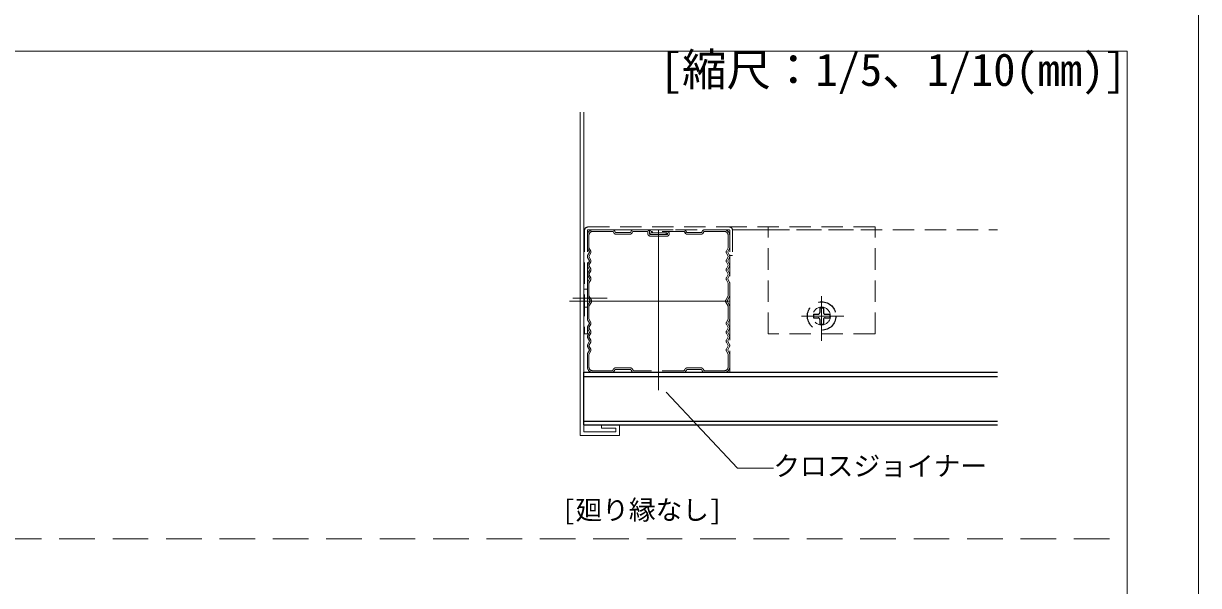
# Model space of a CAD drawing. Units: millimetres on the paper, with parts at other scales. Extents: x -195 to 195, y -140 to 138.
# Drawn here: x 129 to 195, y -90.7 to -59.2 of the extents above; entities that cross this region are included whole.
import ezdxf
from ezdxf.enums import TextEntityAlignment as Align

# ---------------------------------------------------------------- set-up
doc = ezdxf.new("R2010")
doc.units = ezdxf.units.MM
for name, pattern in [('CHAIN1', [8, 5, -1, 1, -1]), ('CHAIN2', [12, 9, -1, 1, -1]), ('DASHED1', [1.8, 1.2, -0.6]), ('DASHED2', [3, 2, -1])]:
    doc.linetypes.add(name, pattern=pattern)
for name, color, linetype, lineweight in [('3-0_中心線', 4, 'CHAIN1', 9), ('3-3_クロスジョイナー', 2, 'Continuous', 25), ('3-4_野縁', 4, 'DASHED1', 9), ('3-6_文字・矢印', 7, 'Continuous', 18), ('3-A_クリップ', 7, 'DASHED1', 18), ('3-B_補強金具・金具・その他', 3, 'Continuous', 18), ('3-C_ビス・アンカーボルト・強調図形', 2, 'Continuous', 25), ('F-3_クロスジョイナー', 3, 'Continuous', 18)]:
    doc.layers.add(name, color=color, linetype=linetype, lineweight=lineweight)
doc.styles.add('ＭＳ ゴシック', font='')
doc.styles.get('ＭＳ ゴシック').set_extended_font_data('MS Gothic')

msp = doc.modelspace()

# ---------------------------------------------------------------- linework, layer by layer
at = {"layer": '3-0_中心線', "linetype": 'CHAIN2'}
for p, q in [((164.667, -79.774), (164.667, -70.374)), ((159.667, -74.774), (169.667, -74.774))]:
    msp.add_line(p, q, dxfattribs=at)
at = {"layer": '3-0_中心線'}
for p, q in [((173.827, -74.501), (173.827, -76.998)), ((161.783, -74.614), (159.849, -74.614)), ((173.827, -76.607), (173.827, -74.606)), ((172.698, -75.614), (175.069, -75.614)), ((172.857, -75.614), (174.796, -75.614))]:
    msp.add_line(p, q, dxfattribs=at)
at = {"layer": '3-3_クロスジョイナー'}
for p, q in [((160.467, -81.714), (160.467, -78.774)), ((160.467, -78.774), (183.7, -78.774)), ((160.467, -79.014), (183.7, -79.014)), ((160.467, -81.514), (183.7, -81.514)), ((160.467, -81.714), (183.7, -81.714))]:
    msp.add_line(p, q, dxfattribs=at)
at = {"layer": '3-4_野縁'}
for p, q in [((160.667, -71.074), (160.667, -71.774)), ((160.667, -71.074), (160.667, -71.774)), ((160.757, -71.074), (160.757, -71.774)), ((162.077, -70.774), (160.967, -70.774)), ((162.077, -70.864), (160.967, -70.864)), ((162.127, -70.894), (162.151, -70.942)), ((162.207, -70.853), (162.231, -70.901)), ((163.048, -70.934), (162.285, -70.934)), ((163.048, -71.024), (162.285, -71.024)), ((163.126, -70.853), (163.102, -70.901)), ((163.206, -70.894), (163.182, -70.942)), ((163.25, -70.864), (164.01, -70.864)), ((164.01, -70.774), (163.256, -70.774)), ((164.066, -70.92), (164.066, -70.988)), ((164.156, -70.988), (164.156, -70.92)), ((164.212, -71.044), (165.131, -71.044)), ((165.132, -71.134), (164.212, -71.134)), ((164.291, -70.774), (166.077, -70.774)), ((166.077, -70.864), (164.291, -70.864)), ((165.131, -70.954), (164.291, -70.954)), ((164.326, -70.864), (164.326, -70.954)), ((165.096, -70.954), (165.096, -71.044)), ((166.204, -70.911), (166.121, -70.934)), ((166.127, -70.894), (166.151, -70.942)), ((166.207, -70.853), (166.231, -70.901)), ((166.285, -70.934), (167.048, -70.934)), ((166.285, -71.024), (167.048, -71.024)), ((167.126, -70.853), (167.102, -70.901)), ((167.206, -70.894), (167.182, -70.942)), ((167.256, -70.774), (168.373, -70.774)), ((167.256, -70.864), (168.373, -70.864)), ((168.367, -70.774), (167.809, -70.774)), ((168.577, -71.074), (168.577, -71.774)), ((168.667, -78.774), (168.667, -70.814)), ((168.667, -71.074), (168.667, -71.774)), ((168.667, -71.074), (168.667, -71.774)), ((168.823, -70.774), (183.7, -70.774)), ((160.778, -72.014), (160.679, -71.822)), ((160.778, -72.014), (160.679, -71.822)), ((160.858, -71.973), (160.758, -71.781)), ((168.475, -71.973), (168.575, -71.781)), ((168.555, -72.014), (168.655, -71.822)), ((168.555, -72.014), (168.655, -71.822)), ((160.778, -72.033), (160.679, -72.225)), ((160.778, -72.033), (160.679, -72.225)), ((160.778, -72.514), (160.679, -72.322)), ((160.778, -72.514), (160.679, -72.322)), ((160.778, -72.533), (160.679, -72.725)), ((160.778, -72.533), (160.679, -72.725)), ((160.858, -72.074), (160.758, -72.266)), ((160.858, -72.473), (160.758, -72.281)), ((160.858, -72.574), (160.758, -72.766)), ((168.475, -72.074), (168.575, -72.266)), ((168.475, -72.473), (168.575, -72.281)), ((168.475, -72.574), (168.575, -72.766)), ((168.555, -72.033), (168.655, -72.225)), ((168.555, -72.033), (168.655, -72.225)), ((168.555, -72.514), (168.655, -72.322)), ((168.555, -72.514), (168.655, -72.322)), ((168.555, -72.533), (168.655, -72.725)), ((168.555, -72.533), (168.655, -72.725)), ((160.778, -73.014), (160.679, -72.822)), ((160.778, -73.014), (160.679, -72.822)), ((160.778, -73.033), (160.679, -73.225)), ((160.778, -73.033), (160.679, -73.225)), ((160.858, -72.973), (160.758, -72.781)), ((160.858, -73.074), (160.758, -73.266)), ((168.475, -72.973), (168.575, -72.781)), ((168.475, -73.074), (168.575, -73.266)), ((168.555, -73.014), (168.655, -72.822)), ((168.555, -73.014), (168.655, -72.822)), ((168.555, -73.033), (168.655, -73.225)), ((168.555, -73.033), (168.655, -73.225)), ((160.667, -74.474), (160.667, -73.774)), ((160.778, -73.514), (160.679, -73.322)), ((160.778, -73.514), (160.679, -73.322)), ((160.778, -73.533), (160.679, -73.725)), ((160.778, -73.533), (160.679, -73.725)), ((160.757, -74.474), (160.757, -73.774)), ((160.858, -73.473), (160.758, -73.281)), ((160.858, -73.574), (160.758, -73.766)), ((168.475, -73.473), (168.575, -73.281)), ((168.475, -73.574), (168.575, -73.766)), ((168.475, -73.574), (168.575, -73.766)), ((168.555, -73.514), (168.655, -73.322)), ((168.555, -73.514), (168.655, -73.322)), ((168.555, -73.533), (168.655, -73.725)), ((168.555, -73.533), (168.655, -73.725)), ((168.577, -74.474), (168.577, -73.774)), ((168.667, -74.474), (168.667, -73.774)), ((160.681, -74.527), (160.818, -74.764)), ((160.759, -74.482), (160.896, -74.719)), ((168.575, -74.482), (168.437, -74.719)), ((168.652, -74.527), (168.515, -74.764)), ((160.667, -75.774), (160.667, -75.074)), ((160.681, -75.021), (160.818, -74.784)), ((160.757, -75.774), (160.757, -75.074)), ((160.759, -75.066), (160.896, -74.829)), ((160.801, -74.774), (160.907, -74.774)), ((168.575, -75.066), (168.437, -74.829)), ((168.652, -75.021), (168.515, -74.784)), ((168.577, -75.074), (168.577, -75.774)), ((168.667, -75.074), (168.667, -75.724)), ((168.667, -75.124), (168.667, -75.774)), ((160.678, -75.82), (160.778, -76.013)), ((160.758, -75.778), (160.858, -75.971)), ((168.576, -75.778), (168.475, -75.971)), ((168.576, -75.778), (168.475, -75.971)), ((168.655, -75.82), (168.555, -76.013)), ((160.778, -76.031), (160.679, -76.223)), ((160.778, -76.513), (160.679, -76.321)), ((160.778, -76.531), (160.679, -76.723)), ((160.858, -76.073), (160.758, -76.265)), ((160.858, -76.471), (160.758, -76.28)), ((168.475, -76.073), (168.575, -76.265)), ((168.475, -76.471), (168.575, -76.28)), ((168.555, -76.031), (168.655, -76.223)), ((168.555, -76.513), (168.655, -76.321)), ((168.555, -76.531), (168.655, -76.723)), ((160.778, -77.013), (160.679, -76.821)), ((160.778, -77.031), (160.679, -77.223)), ((160.858, -76.573), (160.758, -76.765)), ((160.858, -76.971), (160.758, -76.78)), ((160.858, -77.073), (160.758, -77.265)), ((168.475, -76.573), (168.575, -76.765)), ((168.475, -76.971), (168.575, -76.78)), ((168.475, -77.073), (168.575, -77.265)), ((168.555, -77.013), (168.655, -76.821)), ((168.555, -77.031), (168.655, -77.223)), ((160.667, -78.474), (160.667, -77.774)), ((160.667, -78.474), (160.667, -77.874)), ((160.778, -77.513), (160.679, -77.321)), ((160.778, -77.531), (160.679, -77.723)), ((160.757, -78.474), (160.757, -77.772)), ((160.858, -77.471), (160.758, -77.28)), ((160.858, -77.573), (160.758, -77.765)), ((168.475, -77.471), (168.575, -77.28)), ((168.475, -77.573), (168.575, -77.765)), ((168.555, -77.513), (168.655, -77.321)), ((168.555, -77.531), (168.655, -77.723)), ((168.577, -78.474), (168.577, -77.774)), ((168.667, -78.474), (168.667, -77.774)), ((168.667, -78.474), (168.667, -77.874)), ((163.078, -78.524), (162.256, -78.524)), ((166.285, -78.524), (167.048, -78.524)), ((160.667, -78.774), (160.668, -78.774)), ((160.963, -78.774), (161.529, -78.774)), ((162.055, -78.684), (160.967, -78.684)), ((162.055, -78.774), (160.967, -78.774)), ((162.198, -78.658), (162.196, -78.665)), ((163.078, -78.614), (162.256, -78.614)), ((163.136, -78.658), (163.138, -78.665)), ((166.077, -78.684), (163.279, -78.684)), ((166.077, -78.774), (163.279, -78.774)), ((166.151, -78.605), (166.127, -78.653)), ((166.231, -78.646), (166.207, -78.694)), ((166.285, -78.614), (167.048, -78.614)), ((167.126, -78.694), (167.102, -78.646)), ((167.206, -78.653), (167.182, -78.605)), ((167.256, -78.684), (168.376, -78.684)), ((167.256, -78.774), (168.376, -78.774)), ((168.667, -78.774), (183.7, -78.774))]:
    msp.add_line(p, q, dxfattribs=at)
for centre, radius, start, end in [((160.967, -71.074), 0.3, 90, 180), ((160.967, -71.074), 0.21, 90, 180), ((162.077, -70.92), 0.146, 27, 90), ((162.077, -70.92), 0.056, 27, 90), ((162.285, -70.874), 0.15, 207, 270), ((162.285, -70.874), 0.06, 207, 270), ((163.048, -70.874), 0.06, 270, 333), ((163.048, -70.874), 0.15, 270, 333), ((163.256, -70.92), 0.146, 90, 153), ((163.256, -70.92), 0.056, 90, 153), ((164.01, -70.92), 0.146, 0, 90), ((164.01, -70.92), 0.056, 0, 90), ((164.212, -70.988), 0.146, 180, 270), ((164.291, -70.909), 0.135, 90, 180), ((164.291, -70.909), 0.135, 180, 270), ((164.212, -70.988), 0.056, 180, 270), ((164.291, -70.909), 0.045, 90, 180), ((164.291, -70.909), 0.045, 180, 270), ((165.131, -70.999), 0.135, 0, 90), ((165.131, -70.999), 0.045, 0, 90), ((165.131, -70.999), 0.135, 270, 0), ((165.131, -70.999), 0.045, 270, 0), ((166.077, -70.92), 0.146, 27, 90), ((166.077, -70.92), 0.056, 27, 90), ((166.285, -70.874), 0.15, 207, 270), ((166.285, -70.874), 0.06, 207, 270), ((167.048, -70.874), 0.06, 270, 333), ((167.048, -70.874), 0.15, 270, 333), ((167.256, -70.92), 0.146, 90, 153), ((167.256, -70.92), 0.056, 90, 153), ((168.367, -71.074), 0.3, 0, 90), ((168.367, -71.074), 0.21, 0, 90), ((160.773, -71.774), 0.106, 180, 207.47846), ((160.773, -71.774), 0.106, 180, 207.47846), ((160.773, -71.774), 0.016, 180, 207.47846), ((168.561, -71.774), 0.016, 332.52154, 0), ((168.561, -71.774), 0.106, 332.52154, 0), ((168.561, -71.774), 0.106, 332.52154, 0), ((160.773, -72.274), 0.106, 152.52154, 207.47846), ((160.773, -72.274), 0.106, 152.52154, 207.47846), ((160.773, -72.274), 0.016, 152.52154, 207.47846), ((160.761, -72.024), 0.02, 332.52154, 27.47846), ((160.761, -72.024), 0.02, 332.52154, 27.47846), ((160.761, -72.524), 0.02, 332.52154, 27.47846), ((160.761, -72.524), 0.02, 332.52154, 27.47846), ((160.761, -72.024), 0.11, 332.52154, 27.47846), ((160.761, -72.524), 0.11, 332.52154, 27.47846), ((168.573, -72.024), 0.11, 152.52154, 207.47846), ((168.573, -72.524), 0.11, 152.52154, 207.47846), ((168.573, -72.024), 0.02, 152.52154, 207.47846), ((168.573, -72.024), 0.02, 152.52154, 207.47846), ((168.573, -72.524), 0.02, 152.52154, 207.47846), ((168.573, -72.524), 0.02, 152.52154, 207.47846), ((168.561, -72.274), 0.016, 332.52154, 27.47846), ((168.561, -72.274), 0.106, 332.52154, 27.47846), ((168.561, -72.274), 0.106, 332.52154, 27.47846), ((160.773, -72.774), 0.106, 152.52154, 207.47846), ((160.773, -72.774), 0.106, 152.52154, 207.47846), ((160.773, -73.274), 0.106, 152.52154, 207.47846), ((160.773, -73.274), 0.106, 152.52154, 207.47846), ((160.773, -72.774), 0.016, 152.52154, 207.47846), ((160.773, -73.274), 0.016, 152.52154, 207.47846), ((160.761, -73.024), 0.02, 332.52154, 27.47846), ((160.761, -73.024), 0.02, 332.52154, 27.47846), ((160.761, -73.024), 0.11, 332.52154, 27.47846), ((168.573, -73.024), 0.11, 152.52154, 207.47846), ((168.573, -73.024), 0.02, 152.52154, 207.47846), ((168.573, -73.024), 0.02, 152.52154, 207.47846), ((168.561, -72.774), 0.016, 332.52154, 27.47846), ((168.561, -73.274), 0.016, 332.52154, 27.47846), ((168.561, -72.774), 0.106, 332.52154, 27.47846), ((168.561, -72.774), 0.106, 332.52154, 27.47846), ((168.561, -73.274), 0.106, 332.52154, 27.47846), ((168.561, -73.274), 0.106, 332.52154, 27.47846), ((160.773, -73.774), 0.106, 152.52154, 180), ((160.773, -73.774), 0.106, 152.52154, 180), ((160.773, -73.774), 0.016, 152.52154, 180), ((160.761, -73.524), 0.02, 332.52154, 27.47846), ((160.761, -73.524), 0.02, 332.52154, 27.47846), ((160.761, -73.524), 0.11, 332.52154, 27.47846), ((168.573, -73.524), 0.11, 152.52154, 207.47846), ((168.573, -73.524), 0.02, 152.52154, 207.47846), ((168.573, -73.524), 0.02, 152.52154, 207.47846), ((168.561, -73.774), 0.016, 0, 27.47846), ((168.561, -73.774), 0.106, 0, 27.47846), ((168.561, -73.774), 0.106, 0, 27.47846), ((160.773, -74.474), 0.106, 180, 210.05202), ((160.773, -74.474), 0.016, 180, 210.05202), ((168.561, -74.474), 0.016, 329.94794, 360), ((168.561, -74.474), 0.106, 329.94794, 360), ((160.773, -75.074), 0.106, 149.94795, 180), ((160.773, -75.074), 0.02, 149.94795, 180), ((160.773, -75.074), 0.016, 149.94795, 180), ((160.801, -74.774), 0.02, 329.94795, 30.05205), ((160.801, -74.774), 0.11, 329.94795, 30.05205), ((168.533, -74.774), 0.11, 149.94795, 210.05206), ((168.533, -74.774), 0.02, 149.94795, 210.05206), ((168.561, -75.074), 0.016, 0, 30.05205), ((168.561, -75.074), 0.106, 0, 30.05205), ((160.767, -75.774), 0.1, 180, 207.47849), ((160.767, -75.774), 0.01, 180, 207.47849), ((168.567, -75.774), 0.01, 332.52151, 0), ((168.567, -75.774), 0.01, 332.52151, 0), ((168.567, -75.774), 0.01, 332.52151, 0), ((168.567, -75.774), 0.01, 332.52151, 0), ((168.567, -75.774), 0.1, 332.52151, 0), ((168.567, -75.774), 0.1, 332.52151, 0), ((168.567, -75.774), 0.1, 332.52151, 0), ((168.567, -75.774), 0.1, 332.52151, 0), ((160.773, -76.272), 0.106, 152.52154, 207.47846), ((160.773, -76.272), 0.016, 152.52154, 207.47846), ((160.761, -76.022), 0.02, 332.52154, 27.47846), ((160.761, -76.522), 0.02, 332.52154, 27.47846), ((160.761, -76.022), 0.11, 332.52154, 27.47846), ((160.761, -76.522), 0.11, 332.52154, 27.47846), ((168.573, -76.022), 0.11, 152.52154, 207.47846), ((168.573, -76.522), 0.11, 152.52154, 207.47846), ((168.573, -76.022), 0.02, 152.52154, 207.47846), ((168.573, -76.522), 0.02, 152.52154, 207.47846), ((168.561, -76.272), 0.016, 332.52154, 27.47846), ((168.561, -76.272), 0.106, 332.52154, 27.47846), ((160.773, -76.772), 0.106, 152.52154, 207.47846), ((160.773, -77.272), 0.106, 152.52154, 207.47846), ((160.773, -76.772), 0.016, 152.52154, 207.47846), ((160.761, -77.022), 0.02, 332.52154, 27.47846), ((160.761, -77.022), 0.11, 332.52154, 27.47846), ((168.573, -77.022), 0.11, 152.52154, 207.47846), ((168.573, -77.022), 0.02, 152.52154, 207.47846), ((168.561, -76.772), 0.016, 332.52154, 27.47846), ((168.561, -76.772), 0.106, 332.52154, 27.47846), ((168.561, -77.272), 0.106, 332.52154, 27.47846), ((160.773, -77.772), 0.106, 152.52154, 180.79296), ((160.773, -77.272), 0.016, 152.52154, 207.47846), ((160.773, -77.772), 0.016, 152.52154, 180.79296), ((160.761, -77.522), 0.02, 332.52154, 27.47846), ((160.761, -77.522), 0.11, 332.52154, 27.47846), ((168.573, -77.522), 0.11, 152.52154, 207.47846), ((168.573, -77.522), 0.02, 152.52154, 207.47846), ((168.561, -77.272), 0.016, 332.52154, 27.47846), ((168.561, -77.772), 0.016, 0, 27.47846), ((168.561, -77.772), 0.106, 0, 27.47846), ((160.967, -78.474), 0.3, 180, 270), ((160.967, -78.474), 0.21, 180, 270), ((162.256, -78.674), 0.15, 90, 165), ((163.078, -78.674), 0.15, 15, 90), ((166.285, -78.674), 0.15, 90, 153), ((167.048, -78.674), 0.15, 27, 90), ((168.367, -78.474), 0.3, 270, 0), ((168.367, -78.474), 0.21, 270, 0), ((162.055, -78.628), 0.056, 270, 345), ((162.055, -78.628), 0.146, 270, 345), ((162.256, -78.674), 0.06, 90, 165), ((163.078, -78.674), 0.06, 15, 90), ((163.279, -78.628), 0.146, 195, 270), ((163.279, -78.628), 0.056, 195, 270), ((166.077, -78.628), 0.056, 270, 333), ((166.077, -78.628), 0.146, 270, 333), ((166.285, -78.674), 0.06, 90, 153), ((167.048, -78.674), 0.06, 27, 90), ((167.256, -78.628), 0.146, 207, 270), ((167.256, -78.628), 0.056, 207, 270)]:
    msp.add_arc(centre, radius, start, end, dxfattribs=at)
at = {"layer": '3-6_文字・矢印'}
for p, q in [((165.093, -79.893), (169.106, -84.162)), ((169.106, -84.162), (171.115, -84.162))]:
    msp.add_line(p, q, dxfattribs=at)
at = {"layer": '3-A_クリップ'}
for p, q in [((160.707, -70.614), (168.627, -70.614)), ((176.827, -70.614), (168.627, -70.614)), ((170.827, -76.614), (170.827, -70.614)), ((176.827, -76.614), (176.827, -70.614)), ((160.507, -70.814), (160.507, -76.614)), ((168.627, -70.774), (160.707, -70.774)), ((168.667, -70.814), (168.667, -72.214)), ((170.827, -70.774), (168.823, -70.774)), ((168.827, -70.814), (168.827, -72.214)), ((170.827, -70.774), (176.827, -70.774)), ((168.827, -72.214), (168.667, -72.214)), ((160.667, -74.114), (160.507, -74.114)), ((160.667, -75.114), (160.507, -75.114)), ((176.827, -76.614), (170.827, -76.614))]:
    msp.add_line(p, q, dxfattribs=at)
msp.add_lwpolyline([(160.667, -70.814), (160.667, -76.614), (160.507, -76.614)], dxfattribs=at)
msp.add_circle((173.827, -75.614), 0.5, dxfattribs=at)
for centre, radius, start, end in [((160.707, -70.814), 0.2, 90, 180), ((168.627, -70.814), 0.2, 0, 90), ((160.707, -70.814), 0.04, 90, 180), ((168.627, -70.814), 0.04, 0, 90)]:
    msp.add_arc(centre, radius, start, end, dxfattribs=at)
at = {"layer": '3-B_補強金具・金具・その他'}
for p, q in [((160.267, -64.165), (160.267, -82.314)), ((160.467, -82.114), (160.467, -64.165)), ((161.467, -81.714), (162.467, -81.714)), ((162.467, -81.714), (162.467, -82.314)), ((162.467, -82.314), (160.267, -82.314)), ((160.467, -82.114), (162.267, -82.114))]:
    msp.add_line(p, q, dxfattribs=at)
msp.add_lwpolyline([(161.467, -81.714), (161.467, -81.914), (162.267, -81.914), (162.267, -82.114)], dxfattribs=at)
at = {"layer": '3-C_ビス・アンカーボルト・強調図形', "linetype": 'DASHED1'}
for p, q in [((173.727, -75.154), (173.727, -75.414)), ((173.727, -75.154), (173.927, -75.154)), ((173.927, -75.154), (173.927, -75.414)), ((173.367, -75.514), (173.367, -75.714)), ((173.367, -75.514), (173.627, -75.514)), ((173.367, -75.714), (173.627, -75.714)), ((173.727, -75.814), (173.727, -76.074)), ((173.927, -75.814), (173.927, -76.074)), ((174.027, -75.514), (174.287, -75.514)), ((174.027, -75.714), (174.287, -75.714)), ((174.287, -75.514), (174.287, -75.714)), ((173.727, -76.074), (173.927, -76.074))]:
    msp.add_line(p, q, dxfattribs=at)
msp.add_circle((173.827, -75.614), 0.8, dxfattribs=at)
for centre, start, end in [((173.627, -75.414), 270, 0), ((173.627, -75.814), 0, 90), ((174.027, -75.414), 180, 270), ((174.027, -75.814), 90, 180)]:
    msp.add_arc(centre, 0.1, start, end, dxfattribs=at)
at = {"layer": 'F-3_クロスジョイナー'}
for p, q in [((2, -60.75), (191, -60.75)), ((2, -60.75), (191, -60.75)), ((191, -60.75), (191, -115.5))]:
    msp.add_line(p, q, dxfattribs=at)
at = {"layer": 'F-3_クロスジョイナー', "linetype": 'DASHED2'}
msp.add_line((2, -88.125), (191, -88.125), dxfattribs=at)
at = {"layer": 'F-3_クロスジョイナー'}
msp.add_lwpolyline([(-195, 137.5), (195, 137.5), (195, -137.5)], dxfattribs=at)

# ---------------------------------------------------------------- texts
at = {"layer": '3-6_文字・矢印', "style": 'ＭＳ ゴシック'}
for s, p in [('クロスジョイナー', (171.115, -84.912)), ('[廻り縁なし]', (159.25, -87.375))]:
    msp.add_text(s, height=1.1, dxfattribs=at).set_placement(p, align=Align.BOTTOM_LEFT)
at = {"layer": 'F-3_クロスジョイナー', "color": 7, "style": 'ＭＳ ゴシック'}
msp.add_text('[縮尺：1/5、1/10(mm)]', height=1.833, dxfattribs=at).set_placement((164.74, -63.25), align=Align.BOTTOM_LEFT)

doc.saveas('drawing.dxf')
